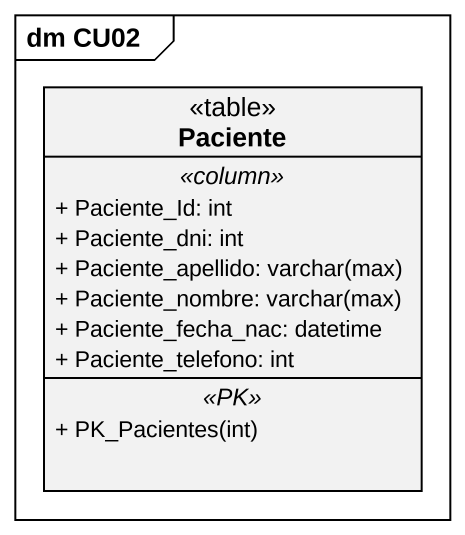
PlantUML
@startuml
mainframe dm CU02
hide circle
hide empty members
skinparam classAttributeIconSize 0
class Paciente <<table>> {
  .. <<column>> ..
  + Paciente_Id: int
  + Paciente_dni: int
  {field} + Paciente_apellido: varchar(max)
  {field} + Paciente_nombre: varchar(max)
  + Paciente_fecha_nac: datetime
  + Paciente_telefono: int
  .. <<PK>> ..
  + PK_Pacientes(int)
}
@enduml
